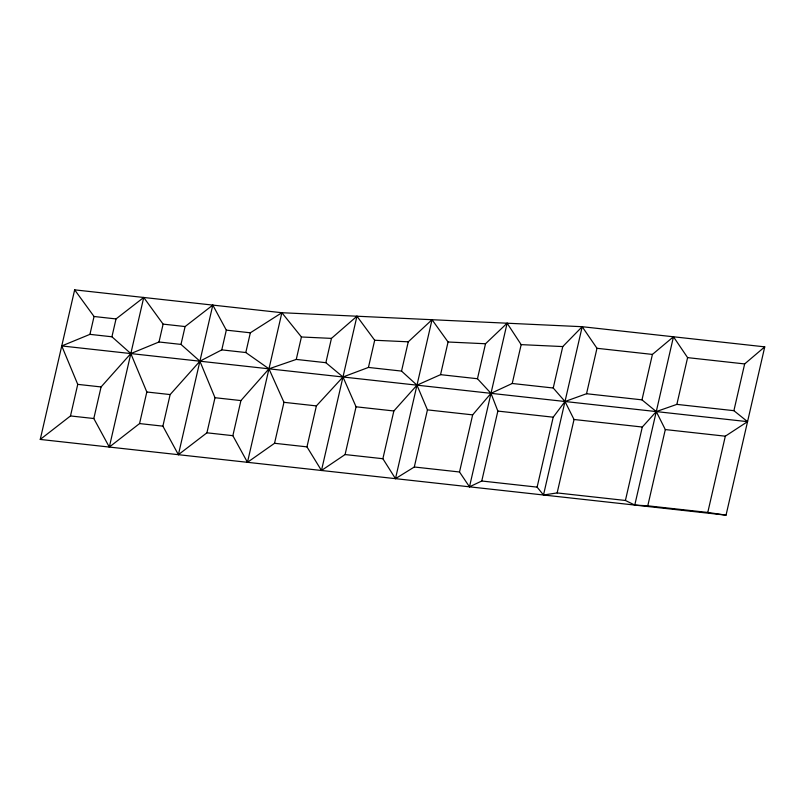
<?xml version="1.0" encoding="UTF-8"?>
<svg xmlns="http://www.w3.org/2000/svg" width="805" height="805" viewBox="0 0 805 805"><rect width="100%" height="100%" fill="white"/><g stroke="black" fill="none" stroke-linecap="round" stroke-linejoin="round"><path stroke-width="1.21" d="M40.25 439.439L74.654 289.85L281.871 312.722L582.196 326.709L764.75 346.854L726.04 515.15L40.25 439.439L70.488 415.944L77.743 384.367L61.754 345.949L89.939 334.357L111.925 336.782L130.823 353.566L146.822 391.995L139.557 423.571L109.319 447.067L93.813 418.52L101.078 386.943L130.823 353.566L159.008 341.984L180.994 344.409L199.902 361.193L214.995 397.71L206.925 432.808L178.398 454.694L162.882 426.147L170.147 394.571L199.902 361.193L221.778 349.873L245.807 352.53L268.971 368.821L283.964 402.319L274.545 443.283L247.467 462.322L232.856 435.676L240.926 400.578L268.971 368.821L296.26 359.422L325.864 362.693L342.98 376.992L356.062 406.797L345.083 454.553L321.477 470.492L306.967 446.866L316.385 405.901L342.98 376.992L368.438 367.432L401.534 371.085L416.98 385.162L427.435 409.876L414.303 467.001L395.476 478.663L382.878 458.719L393.856 410.973L416.98 385.162L440.556 374.657L477.466 378.732L490.99 393.333L497.852 411.083L481.762 481.008L469.486 486.834L459.514 471.992L472.656 414.867L490.99 393.333L512.232 383.482L553.236 388.01L564.999 401.504L574.035 419.496L557.14 492.932L543.496 495.005L537.116 487.126L481.762 481.008M89.939 334.357L94.044 316.496L74.654 289.85M111.925 336.782L116.031 318.931L143.733 297.468L163.113 324.123L185.1 326.558L212.802 305.095L226.316 330.141L221.778 349.873M109.319 447.067L143.733 297.468M159.008 341.984L163.113 324.123M180.994 344.409L185.1 326.558M178.398 454.694L212.802 305.095M245.807 352.53L250.345 332.797L281.871 312.722L301.422 336.983L331.449 338.382L356.957 316.214L374.687 340.253L368.438 367.432M247.467 462.322L281.871 312.722M296.26 359.422L301.422 336.983M325.864 362.693L331.449 338.382M321.477 470.492L356.957 316.214M401.534 371.085L408.266 341.813L432.033 319.716L448.063 342.004L440.556 374.657M395.476 478.663L432.033 319.716M477.466 378.732L485.516 343.755L507.12 323.208L521.167 344.631L512.232 383.482M469.486 486.834L507.12 323.208M553.236 388.01L562.765 346.573L582.196 326.709L596.978 348.293L586.533 393.736L564.999 401.504L553.206 417.191L537.116 487.126M543.496 495.005L582.196 326.709M647.773 505.822L665.302 429.568L656.276 411.576L641.977 399.854L652.422 354.421L673.473 336.782L687.601 357.631L676.854 404.382L656.276 411.576L642.299 427.032L625.415 500.469L634.773 505.077L647.773 505.822L707.776 512.443L726.04 515.15M634.773 505.077L673.473 336.782M707.776 512.443L725.315 436.189L747.543 421.659L733.898 410.681L676.854 404.382M733.898 410.681L744.655 363.93L764.75 346.854M521.167 344.631L562.765 346.573M448.063 342.004L485.516 343.755M374.687 340.253L408.266 341.813M687.601 357.631L744.655 363.93M596.978 348.293L652.422 354.421M226.316 330.141L250.345 332.797M94.044 316.496L116.031 318.931M586.533 393.736L641.977 399.854M61.754 345.949L747.543 421.659M497.852 411.083L553.206 417.191M574.035 419.496L642.299 427.032M665.302 429.568L725.315 436.189M427.435 409.876L472.656 414.867M356.062 406.797L393.856 410.973M283.964 402.319L316.385 405.901M214.995 397.71L240.926 400.578M77.743 384.367L101.078 386.943M146.822 391.995L170.147 394.571M70.488 415.944L93.813 418.52M139.557 423.571L162.882 426.147M206.925 432.808L232.856 435.676M274.545 443.283L306.967 446.866M345.083 454.553L382.878 458.719M414.303 467.001L459.514 471.992M557.14 492.932L625.415 500.469"/></g></svg>
